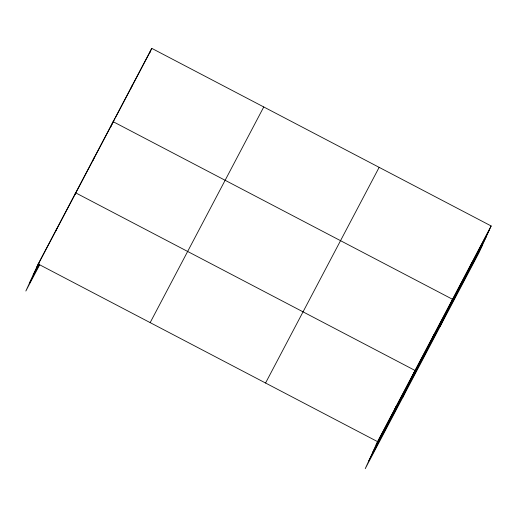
<?xml version="1.0" encoding="UTF-8"?>
<svg xmlns="http://www.w3.org/2000/svg" width="517" height="517" viewBox="0 0 517 517"><rect width="100%" height="100%" fill="white"/><g stroke="black" fill="none" stroke-linecap="round" stroke-linejoin="round"><path stroke-width="0.78" d="M491.15 225.968L377.559 441.634L365.241 468.654L478.832 252.994L491.15 225.968L151.759 48.346L38.168 264.006L25.85 291.032L39.719 264.698M55.461 231.603L56.909 228.424M74.493 195.381L75.65 192.841L415.041 370.463L402.73 397.483M92.944 160.432L94.391 157.258M110.709 126.995L113.133 121.669L452.53 299.291L440.213 326.317M130.995 88.187L132.449 85.008M149.329 53.671L151.759 48.346M394.852 409.225L396.3 406.045M432.335 338.06L433.789 334.88M470.392 265.809L471.84 262.63M36.713 267.186L115.026 118.503M115.769 117.094L150.311 51.526M33.133 275.057L39.13 263.67M29.437 283.161L39.182 264.659M150.163 322.627L263.754 106.961M265.557 383.013L379.148 167.353M376.111 444.814L489.702 229.147M372.524 452.679L486.116 237.019M368.828 460.783L482.419 245.123M38.168 264.006L377.559 441.634"/></g></svg>
